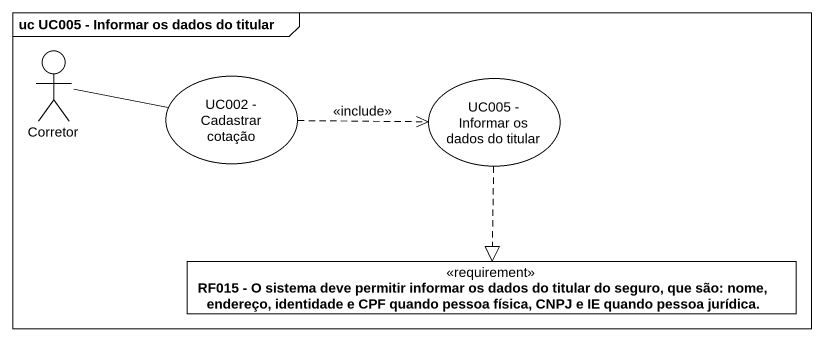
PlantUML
@startuml
mainframe uc UC005 - Informar os dados do titular
allowmixing
hide circle
hide empty members
actor Corretor
usecase "UC002 - Cadastrar cotação" as UC002_Cadastrar_cotação
usecase "UC005 - Informar os dados do titular" as UC005_Informar_os_dados_do
class "RF015 - O sistema deve permitir informar os dados do titular do seguro, que são: nome, endereço, identidade e CPF quando pessoa física, CNPJ e IE quando pessoa jurídica." as RF015_O_sistema_deve <<requirement>>
Corretor -right- UC002_Cadastrar_cotação
UC002_Cadastrar_cotação .right.> UC005_Informar_os_dados_do : <<include>>
UC005_Informar_os_dados_do ..|> RF015_O_sistema_deve
@enduml
